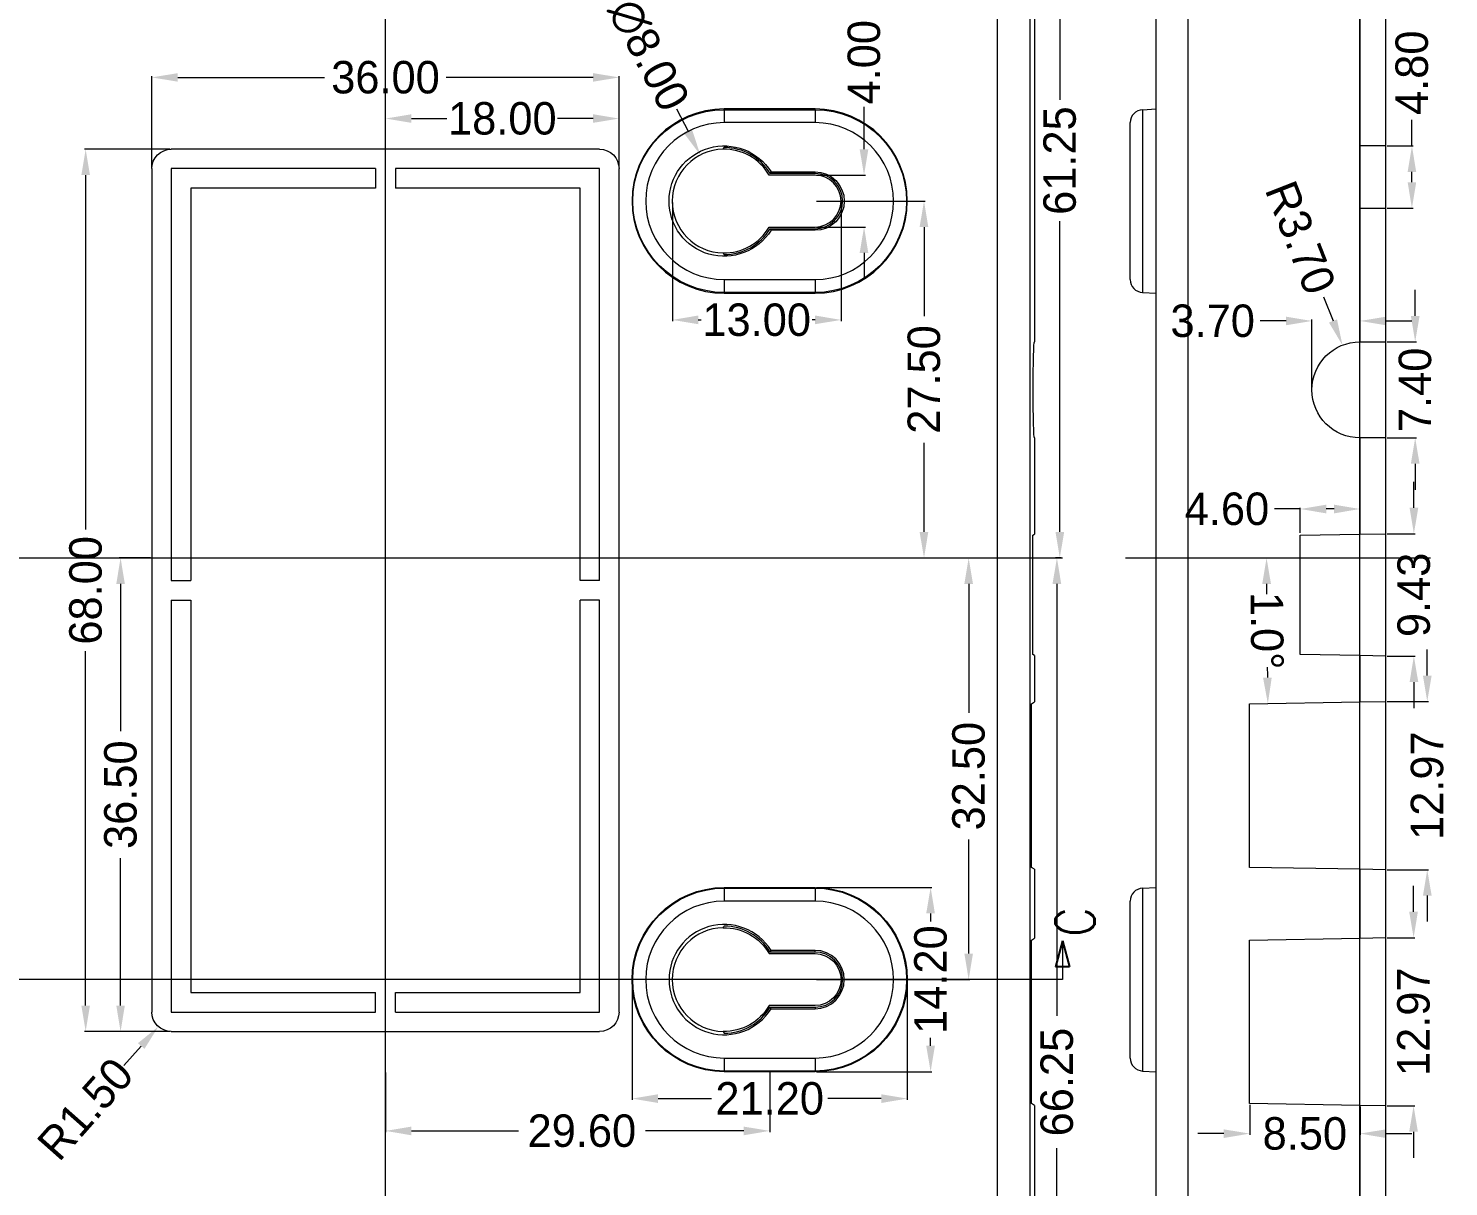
# Model space of a CAD drawing. Header units: millimetres. Extents: x -644 to 177, y 608 to 849.
# Drawn here: x -582 to -472.6, y 679.2 to 768.5 of the extents above; entities that cross this region are included whole.
import ezdxf
from ezdxf.lldxf.tags import DXFTag

# ---------------------------------------------------------------- set-up
doc = ezdxf.new("R2010")
doc.units = ezdxf.units.MM
doc.layers.get('0').update_dxf_attribs({"linetype": 'CONTINUOUS'})
doc.layers.get('Defpoints').update_dxf_attribs({"linetype": 'CONTINUOUS'})
for name, color, linetype, true_color in [('20', 7, 'CONTINUOUS', 0xffffff), ('30', 7, 'CONTINUOUS', 0xffffff), ('TOP', 7, 'CONTINUOUS', 0xffffff)]:
    doc.layers.add(name, color=color, linetype=linetype, true_color=true_color)
doc.styles.add('blockfont', font='simplex.shx')
tags = doc.linetypes.add('PHANTOM', pattern=[50.5, 18, -6.5, 6.5, -6.5, 6.5, -6.5]).pattern_tags.tags
tags[14:15] = [DXFTag(74, 4), DXFTag(75, 0), DXFTag(340, '0'), DXFTag(46, 0.0), DXFTag(50, 0.0), DXFTag(44, 0.0), DXFTag(45, 0.0)]
tags[12:13] = [DXFTag(74, 4), DXFTag(75, 0), DXFTag(340, '0'), DXFTag(46, 0.0), DXFTag(50, 0.0), DXFTag(44, 0.0), DXFTag(45, 0.0)]
tags[10:11] = [DXFTag(74, 4), DXFTag(75, 0), DXFTag(340, '0'), DXFTag(46, 0.0), DXFTag(50, 0.0), DXFTag(44, 0.0), DXFTag(45, 0.0)]
tags[8:9] = [DXFTag(74, 4), DXFTag(75, 0), DXFTag(340, '0'), DXFTag(46, 0.0), DXFTag(50, 0.0), DXFTag(44, 0.0), DXFTag(45, 0.0)]
tags[6:7] = [DXFTag(74, 4), DXFTag(75, 0), DXFTag(340, '0'), DXFTag(46, 0.0), DXFTag(50, 0.0), DXFTag(44, 0.0), DXFTag(45, 0.0)]
tags[4:5] = [DXFTag(74, 4), DXFTag(75, 0), DXFTag(340, '0'), DXFTag(46, 0.0), DXFTag(50, 0.0), DXFTag(44, 0.0), DXFTag(45, 0.0)]
doc.dimstyles.new('2', dxfattribs={"dimtxt": 2.5, "dimasz": 2, "dimexe": 0.1, "dimexo": 0.1, "dimgap": 0.1, "dimtad": 0, "dimzin": 0, "dimdsep": 46, "dimtxsty": 'Standard', "dimcen": 0, "dimclrd": 4, "dimclre": 4, "dimclrt": 3, "dimadec": 1, "dimazin": 0, "dimtfac": 1, "dimtofl": 0, "dimtmove": 0, "dimatfit": 3, "dimfxl": 0, "dimtolj": 1, "dimtzin": 0, "dimlwd": 9, "dimlwe": 9, "dimarcsym": 0})

# ---------------------------------------------------------------- blocks, each defined once
blk = doc.blocks.new('ASSORTED_DRAFT6')
at = {"color": 13}
for p, q in [((435.19, 417.61), (433.19, 418.14)), ((433.19, 417.07), (433.19, 418.14)), ((435.19, 417.61), (433.19, 417.07))]:
    blk.add_line(p, q, dxfattribs=at)
blk = doc.blocks.new('*D52')
at = {"color": 4, "lineweight": 9}
for p, q in [((-512.89, 727.67), (-509.45, 727.67)), ((-509.55, 725.67), (-509.55, 715.74)), ((-509.55, 697.17), (-509.55, 705.96)), ((-521.28, 695.17), (-509.45, 695.17))]:
    blk.add_line(p, q, dxfattribs=at)
for points in [[(-509.88, 725.67), (-509.22, 725.67), (-509.55, 727.67)], [(-509.88, 697.17), (-509.22, 697.17), (-509.55, 695.17)]]:
    blk.add_solid(points, dxfattribs=at)
at = {"layer": 'Defpoints', "color": 0, "lineweight": 9}
for p in [(-512.99, 727.67), (-509.55, 727.67), (-521.38, 695.17)]:
    blk.add_point(p, dxfattribs=at)
at = {"color": 3, "lineweight": 9, "insert": (-509.55, 710.85), "char_height": 2.5, "attachment_point": 5, "rotation": 90}
blk.add_mtext('\\A1;32.50', dxfattribs=at)
blk = doc.blocks.new('*D53')
at = {"color": 4, "lineweight": 9}
for p, q in [((-521.28, 755.17), (-512.89, 755.17)), ((-512.99, 753.17), (-512.99, 746.31)), ((-512.99, 729.67), (-512.99, 736.53))]:
    blk.add_line(p, q, dxfattribs=at)
for points in [[(-513.33, 753.17), (-512.66, 753.17), (-512.99, 755.17)], [(-513.33, 729.67), (-512.66, 729.67), (-512.99, 727.67)]]:
    blk.add_solid(points, dxfattribs=at)
at = {"layer": 'Defpoints', "color": 0, "lineweight": 9}
for p in [(-521.38, 755.17), (-512.99, 755.17), (-512.99, 727.67)]:
    blk.add_point(p, dxfattribs=at)
at = {"color": 3, "lineweight": 9, "insert": (-512.99, 741.42), "char_height": 2.5, "attachment_point": 5, "rotation": 90}
blk.add_mtext('\\A1;27.50', dxfattribs=at)
blk = doc.blocks.new('*D54')
at = {"color": 4, "lineweight": 9}
for p, q in [((-554.48, 688.02), (-554.48, 683.41)), ((-524.88, 688.02), (-524.88, 683.41)), ((-552.48, 683.51), (-544.24, 683.51)), ((-526.88, 683.51), (-534.46, 683.51))]:
    blk.add_line(p, q, dxfattribs=at)
for points in [[(-552.48, 683.84), (-552.48, 683.17), (-554.48, 683.51)], [(-526.88, 683.84), (-526.88, 683.17), (-524.88, 683.51)]]:
    blk.add_solid(points, dxfattribs=at)
at = {"layer": 'Defpoints', "color": 0, "lineweight": 9}
for p in [(-554.48, 688.12), (-524.88, 688.12), (-554.48, 683.51)]:
    blk.add_point(p, dxfattribs=at)
at = {"color": 3, "lineweight": 9, "insert": (-539.35, 683.51), "char_height": 2.5, "attachment_point": 5}
blk.add_mtext('\\A1;29.60', dxfattribs=at)
blk = doc.blocks.new('*D55')
at = {"color": 4, "lineweight": 9}
for p, q in [((-521.28, 702.27), (-512.38, 702.27)), ((-512.48, 700.27), (-512.48, 699.64)), ((-512.48, 690.07), (-512.48, 690.69)), ((-521.28, 688.07), (-512.38, 688.07))]:
    blk.add_line(p, q, dxfattribs=at)
for points in [[(-512.82, 700.27), (-512.15, 700.27), (-512.48, 702.27)], [(-512.82, 690.07), (-512.15, 690.07), (-512.48, 688.07)]]:
    blk.add_solid(points, dxfattribs=at)
at = {"layer": 'Defpoints', "color": 0, "lineweight": 9}
for p in [(-521.38, 702.27), (-512.48, 702.27), (-521.38, 688.07)]:
    blk.add_point(p, dxfattribs=at)
at = {"color": 3, "lineweight": 9, "insert": (-512.48, 695.17), "char_height": 2.5, "attachment_point": 5, "rotation": 90}
blk.add_mtext('\\A1;14.20', dxfattribs=at)
blk = doc.blocks.new('*D56')
at = {"color": 4, "lineweight": 9}
for p, q in [((-535.48, 695.07), (-535.48, 685.9)), ((-514.28, 695.07), (-514.28, 685.9)), ((-533.48, 686), (-529.36, 686)), ((-516.28, 686), (-520.41, 686))]:
    blk.add_line(p, q, dxfattribs=at)
for points in [[(-533.48, 686.33), (-533.48, 685.66), (-535.48, 686)], [(-516.28, 686.33), (-516.28, 685.66), (-514.28, 686)]]:
    blk.add_solid(points, dxfattribs=at)
at = {"layer": 'Defpoints', "color": 0, "lineweight": 9}
for p in [(-535.48, 695.17), (-514.28, 695.17), (-514.28, 686)]:
    blk.add_point(p, dxfattribs=at)
at = {"color": 3, "lineweight": 9, "insert": (-524.88, 686), "char_height": 2.5, "attachment_point": 5}
blk.add_mtext('\\A1;21.20', dxfattribs=at)
blk = doc.blocks.new('*D57')
at = {"color": 4, "lineweight": 9}
for p, q in [((-517.61, 759.17), (-517.61, 762.43)), ((-521.28, 757.17), (-517.51, 757.17)), ((-521.28, 753.17), (-517.51, 753.17)), ((-517.61, 751.17), (-517.61, 749.17))]:
    blk.add_line(p, q, dxfattribs=at)
for points in [[(-517.95, 759.17), (-517.28, 759.17), (-517.61, 757.17)], [(-517.95, 751.17), (-517.28, 751.17), (-517.61, 753.17)]]:
    blk.add_solid(points, dxfattribs=at)
at = {"layer": 'Defpoints', "color": 0, "lineweight": 9}
for p in [(-521.38, 757.17), (-517.61, 757.17), (-521.38, 753.17)]:
    blk.add_point(p, dxfattribs=at)
at = {"color": 3, "lineweight": 9, "insert": (-517.61, 765.87), "char_height": 2.5, "attachment_point": 5, "rotation": 90}
blk.add_mtext('\\A1;4.00', dxfattribs=at)
blk = doc.blocks.new('*D58')
at = {"color": 4, "lineweight": 9}
for p, q in [((-532.38, 755.07), (-532.38, 745.91)), ((-519.38, 755.07), (-519.38, 745.91)), ((-530.38, 746.01), (-530.15, 746.01)), ((-521.38, 746.01), (-521.62, 746.01))]:
    blk.add_line(p, q, dxfattribs=at)
for points in [[(-530.38, 746.35), (-530.38, 745.68), (-532.38, 746.01)], [(-521.38, 746.35), (-521.38, 745.68), (-519.38, 746.01)]]:
    blk.add_solid(points, dxfattribs=at)
at = {"layer": 'Defpoints', "color": 0, "lineweight": 9}
for p in [(-532.38, 755.17), (-519.38, 755.17), (-519.38, 746.01)]:
    blk.add_point(p, dxfattribs=at)
at = {"color": 3, "lineweight": 9, "insert": (-525.88, 746.01), "char_height": 2.5, "attachment_point": 5}
blk.add_mtext('\\A1;13.00', dxfattribs=at)
blk = doc.blocks.new('*D59')
at = {"color": 4, "lineweight": 9}
blk.add_line((-532.06, 762.27), (-531.14, 760.5), dxfattribs=at)
blk.add_solid([(-530.85, 760.65), (-531.44, 760.34), (-530.22, 758.72)], dxfattribs=at)
at = {"layer": 'Defpoints', "color": 0, "lineweight": 9}
for p in [(-530.22, 758.72), (-526.55, 751.62)]:
    blk.add_point(p, dxfattribs=at)
at = {"color": 3, "lineweight": 9, "insert": (-534.21, 766.43), "char_height": 2.5, "attachment_point": 5, "rotation": 297.3607}
blk.add_mtext('\\A1;∅8.00', dxfattribs=at)
blk = doc.blocks.new('*D64')
at = {"color": 4, "lineweight": 9}
for p, q in [((-502.42, 727.67), (-502.85, 727.67)), ((-502.75, 725.67), (-502.75, 692.37)), ((-502.75, 663.42), (-502.75, 682.17)), ((-528.38, 661.42), (-502.65, 661.42))]:
    blk.add_line(p, q, dxfattribs=at)
for points in [[(-503.09, 725.67), (-502.42, 725.67), (-502.75, 727.67)], [(-503.09, 663.42), (-502.42, 663.42), (-502.75, 661.42)]]:
    blk.add_solid(points, dxfattribs=at)
at = {"layer": 'Defpoints', "color": 0, "lineweight": 9}
for p in [(-502.75, 727.67), (-502.32, 727.67), (-528.48, 661.42)]:
    blk.add_point(p, dxfattribs=at)
at = {"color": 3, "lineweight": 9, "insert": (-502.75, 687.27), "char_height": 2.5, "attachment_point": 5, "rotation": 90}
blk.add_mtext('\\A1;66.25', dxfattribs=at)
blk = doc.blocks.new('*D65')
at = {"color": 4, "lineweight": 9}
for p, q in [((-518.38, 788.92), (-502.43, 788.92)), ((-502.53, 786.92), (-502.53, 762.98)), ((-502.53, 729.67), (-502.53, 753.61)), ((-502.42, 727.67), (-502.63, 727.67))]:
    blk.add_line(p, q, dxfattribs=at)
for points in [[(-502.86, 786.92), (-502.19, 786.92), (-502.53, 788.92)], [(-502.86, 729.67), (-502.19, 729.67), (-502.53, 727.67)]]:
    blk.add_solid(points, dxfattribs=at)
at = {"layer": 'Defpoints', "color": 0, "lineweight": 9}
for p in [(-518.48, 788.92), (-502.53, 788.92), (-502.32, 727.67)]:
    blk.add_point(p, dxfattribs=at)
at = {"color": 3, "lineweight": 9, "insert": (-502.53, 758.29), "char_height": 2.5, "attachment_point": 5, "rotation": 90}
blk.add_mtext('\\A1;61.25', dxfattribs=at)
blk = doc.blocks.new('*D66')
at = {"color": 4, "lineweight": 9}
for p, q in [((-572.58, 727.67), (-574.99, 727.67)), ((-574.89, 725.67), (-574.89, 714.31)), ((-574.89, 693.17), (-574.89, 704.53)), ((-571.08, 691.17), (-574.99, 691.17))]:
    blk.add_line(p, q, dxfattribs=at)
for points in [[(-575.22, 725.67), (-574.56, 725.67), (-574.89, 727.67)], [(-575.22, 693.17), (-574.56, 693.17), (-574.89, 691.17)]]:
    blk.add_solid(points, dxfattribs=at)
at = {"layer": 'Defpoints', "color": 0, "lineweight": 9}
for p in [(-574.89, 727.67), (-572.48, 727.67), (-570.98, 691.17)]:
    blk.add_point(p, dxfattribs=at)
at = {"color": 3, "lineweight": 9, "insert": (-574.89, 709.42), "char_height": 2.5, "attachment_point": 5, "rotation": 90}
blk.add_mtext('\\A1;36.50', dxfattribs=at)
blk = doc.blocks.new('*D67')
at = {"color": 4, "lineweight": 9}
for p, q in [((-571.08, 759.17), (-577.68, 759.17)), ((-577.58, 757.17), (-577.58, 729.85)), ((-577.58, 693.17), (-577.58, 720.49)), ((-571.08, 691.17), (-577.68, 691.17))]:
    blk.add_line(p, q, dxfattribs=at)
for points in [[(-577.91, 757.17), (-577.25, 757.17), (-577.58, 759.17)], [(-577.91, 693.17), (-577.25, 693.17), (-577.58, 691.17)]]:
    blk.add_solid(points, dxfattribs=at)
at = {"layer": 'Defpoints', "color": 0, "lineweight": 9}
for p in [(-577.58, 759.17), (-570.98, 759.17), (-570.98, 691.17)]:
    blk.add_point(p, dxfattribs=at)
at = {"color": 3, "lineweight": 9, "insert": (-577.58, 725.17), "char_height": 2.5, "attachment_point": 5, "rotation": 90}
blk.add_mtext('\\A1;68.00', dxfattribs=at)
blk = doc.blocks.new('*D68')
at = {"color": 4, "lineweight": 9}
for p, q in [((-554.48, 759.27), (-554.48, 761.63)), ((-536.48, 757.77), (-536.48, 761.63)), ((-552.48, 761.53), (-549.75, 761.53)), ((-538.48, 761.53), (-541.22, 761.53))]:
    blk.add_line(p, q, dxfattribs=at)
for points in [[(-552.48, 761.86), (-552.48, 761.2), (-554.48, 761.53)], [(-538.48, 761.86), (-538.48, 761.2), (-536.48, 761.53)]]:
    blk.add_solid(points, dxfattribs=at)
at = {"layer": 'Defpoints', "color": 0, "lineweight": 9}
for p in [(-554.48, 761.53), (-554.48, 759.17), (-536.48, 757.67)]:
    blk.add_point(p, dxfattribs=at)
at = {"color": 3, "lineweight": 9, "insert": (-545.48, 761.53), "char_height": 2.5, "attachment_point": 5}
blk.add_mtext('\\A1;18.00', dxfattribs=at)
blk = doc.blocks.new('*D69')
at = {"color": 4, "lineweight": 9}
for p, q in [((-572.48, 757.77), (-572.48, 764.8)), ((-570.48, 764.7), (-559.17, 764.7)), ((-538.48, 764.7), (-549.8, 764.7)), ((-536.48, 757.77), (-536.48, 764.8))]:
    blk.add_line(p, q, dxfattribs=at)
for points in [[(-570.48, 765.03), (-570.48, 764.37), (-572.48, 764.7)], [(-538.48, 765.03), (-538.48, 764.37), (-536.48, 764.7)]]:
    blk.add_solid(points, dxfattribs=at)
at = {"layer": 'Defpoints', "color": 0, "lineweight": 9}
for p in [(-572.48, 764.7), (-572.48, 757.67), (-536.48, 757.67)]:
    blk.add_point(p, dxfattribs=at)
at = {"color": 3, "lineweight": 9, "insert": (-554.48, 764.7), "char_height": 2.5, "attachment_point": 5}
blk.add_mtext('\\A1;36.00', dxfattribs=at)
blk = doc.blocks.new('*D70')
at = {"color": 4, "lineweight": 9}
blk.add_line((-574.63, 688.55), (-573.3, 690.05), dxfattribs=at)
blk.add_solid([(-573.55, 690.27), (-573.05, 689.83), (-571.98, 691.55)], dxfattribs=at)
at = {"layer": 'Defpoints', "color": 0, "lineweight": 9}
for p in [(-570.98, 692.67), (-571.98, 691.55)]:
    blk.add_point(p, dxfattribs=at)
at = {"color": 3, "lineweight": 9, "insert": (-577.6, 685.2), "char_height": 2.5, "attachment_point": 5, "rotation": 48.4948}
blk.add_mtext('\\A1;R1.50', dxfattribs=at)
blk = doc.blocks.new('*D91')
at = {"color": 4, "lineweight": 9}
for p, q in [((-475.25, 731.53), (-475.25, 733.53)), ((-477.3, 729.53), (-475.15, 729.53)), ((-477.3, 720.1), (-475.15, 720.1)), ((-475.25, 718.1), (-475.25, 716.1))]:
    blk.add_line(p, q, dxfattribs=at)
for points in [[(-475.58, 731.53), (-474.91, 731.53), (-475.25, 729.53)], [(-475.58, 718.1), (-474.91, 718.1), (-475.25, 720.1)]]:
    blk.add_solid(points, dxfattribs=at)
at = {"layer": 'Defpoints', "color": 0, "lineweight": 9}
for p in [(-477.4, 729.53), (-475.25, 729.53), (-477.4, 720.1)]:
    blk.add_point(p, dxfattribs=at)
at = {"color": 3, "lineweight": 9, "insert": (-475.25, 724.82), "char_height": 2.5, "attachment_point": 5, "rotation": 90}
blk.add_mtext('\\A1;9.43', dxfattribs=at)
blk = doc.blocks.new('*D92')
at = {"color": 4, "lineweight": 9}
for p, q in [((-475.15, 746.32), (-475.15, 748.32)), ((-477.3, 744.32), (-475.05, 744.32)), ((-477.3, 736.92), (-475.05, 736.92)), ((-475.15, 734.92), (-475.15, 732.92))]:
    blk.add_line(p, q, dxfattribs=at)
for points in [[(-475.48, 746.32), (-474.81, 746.32), (-475.15, 744.32)], [(-475.48, 734.92), (-474.81, 734.92), (-475.15, 736.92)]]:
    blk.add_solid(points, dxfattribs=at)
at = {"layer": 'Defpoints', "color": 0, "lineweight": 9}
for p in [(-477.4, 744.32), (-475.15, 744.32), (-477.4, 736.92)]:
    blk.add_point(p, dxfattribs=at)
at = {"color": 3, "lineweight": 9, "insert": (-475.15, 740.62), "char_height": 2.5, "attachment_point": 5, "rotation": 90}
blk.add_mtext('\\A1;7.40', dxfattribs=at)
blk = doc.blocks.new('*D93')
at = {"color": 4, "lineweight": 9}
for p, q in [((-475.4, 759.42), (-475.4, 761.42)), ((-477.3, 759.42), (-475.3, 759.42)), ((-475.4, 756.62), (-475.4, 757.42)), ((-477.3, 754.62), (-475.3, 754.62))]:
    blk.add_line(p, q, dxfattribs=at)
for points in [[(-475.73, 757.42), (-475.07, 757.42), (-475.4, 759.42)], [(-475.73, 756.62), (-475.07, 756.62), (-475.4, 754.62)]]:
    blk.add_solid(points, dxfattribs=at)
at = {"layer": 'Defpoints', "color": 0, "lineweight": 9}
for p in [(-477.4, 759.42), (-475.4, 759.42), (-477.4, 754.62)]:
    blk.add_point(p, dxfattribs=at)
at = {"color": 3, "lineweight": 9, "insert": (-475.4, 765.06), "char_height": 2.5, "attachment_point": 5, "rotation": 90}
blk.add_mtext('\\A1;4.80', dxfattribs=at)
blk = doc.blocks.new('*D94')
at = {"color": 4, "lineweight": 9}
for p, q in [((-474.22, 718.6), (-474.22, 720.6)), ((-477.3, 716.6), (-474.12, 716.6)), ((-477.3, 703.64), (-474.12, 703.64)), ((-474.22, 701.64), (-474.22, 699.64))]:
    blk.add_line(p, q, dxfattribs=at)
for points in [[(-474.55, 718.6), (-473.88, 718.6), (-474.22, 716.6)], [(-474.55, 701.64), (-473.88, 701.64), (-474.22, 703.64)]]:
    blk.add_solid(points, dxfattribs=at)
at = {"layer": 'Defpoints', "color": 0, "lineweight": 9}
for p in [(-477.4, 716.6), (-477.4, 703.64), (-474.22, 703.64)]:
    blk.add_point(p, dxfattribs=at)
at = {"color": 3, "lineweight": 9, "insert": (-474.22, 710.12), "char_height": 2.5, "attachment_point": 5, "rotation": 90}
blk.add_mtext('\\A1;12.97', dxfattribs=at)
blk = doc.blocks.new('*D95')
at = {"color": 4, "lineweight": 9}
for p, q in [((-475.27, 700.4), (-475.27, 702.4)), ((-477.3, 698.4), (-475.17, 698.4)), ((-477.3, 685.44), (-475.17, 685.44)), ((-475.27, 683.44), (-475.27, 681.44))]:
    blk.add_line(p, q, dxfattribs=at)
for points in [[(-475.61, 700.4), (-474.94, 700.4), (-475.27, 698.4)], [(-475.61, 683.44), (-474.94, 683.44), (-475.27, 685.44)]]:
    blk.add_solid(points, dxfattribs=at)
at = {"layer": 'Defpoints', "color": 0, "lineweight": 9}
for p in [(-477.4, 698.4), (-477.4, 685.44), (-475.27, 685.44)]:
    blk.add_point(p, dxfattribs=at)
at = {"color": 3, "lineweight": 9, "insert": (-475.27, 691.92), "char_height": 2.5, "attachment_point": 5, "rotation": 90}
blk.add_mtext('\\A1;12.97', dxfattribs=at)
blk = doc.blocks.new('*D98')
at = {"color": 4, "lineweight": 9}
for p, q in [((-487.9, 685.52), (-487.9, 683.2)), ((-479.4, 685.37), (-479.4, 683.2)), ((-489.9, 683.3), (-491.9, 683.3)), ((-477.4, 683.3), (-475.4, 683.3))]:
    blk.add_line(p, q, dxfattribs=at)
for points in [[(-489.9, 683.63), (-489.9, 682.96), (-487.9, 683.3)], [(-477.4, 683.63), (-477.4, 682.96), (-479.4, 683.3)]]:
    blk.add_solid(points, dxfattribs=at)
at = {"layer": 'Defpoints', "color": 0, "lineweight": 9}
for p in [(-487.9, 685.62), (-479.4, 685.47), (-487.9, 683.3)]:
    blk.add_point(p, dxfattribs=at)
at = {"color": 3, "lineweight": 9, "insert": (-483.65, 683.3), "char_height": 2.5, "attachment_point": 5}
blk.add_mtext('\\A1;8.50', dxfattribs=at)
blk = doc.blocks.new('*D99')
at = {"color": 4, "lineweight": 9}
for p, q in [((-485.1, 745.93), (-487.1, 745.93)), ((-483.1, 740.72), (-483.1, 746.03)), ((-479.4, 744.42), (-479.4, 746.03)), ((-477.4, 745.93), (-475.4, 745.93))]:
    blk.add_line(p, q, dxfattribs=at)
for points in [[(-485.1, 746.26), (-485.1, 745.6), (-483.1, 745.93)], [(-477.4, 746.26), (-477.4, 745.6), (-479.4, 745.93)]]:
    blk.add_solid(points, dxfattribs=at)
at = {"layer": 'Defpoints', "color": 0, "lineweight": 9}
for p in [(-483.1, 745.93), (-479.4, 744.32), (-483.1, 740.62)]:
    blk.add_point(p, dxfattribs=at)
at = {"color": 3, "lineweight": 9, "insert": (-490.75, 745.93), "char_height": 2.5, "attachment_point": 5}
blk.add_mtext('\\A1;3.70', dxfattribs=at)
blk = doc.blocks.new('*D100')
at = {"color": 4, "lineweight": 9}
blk.add_line((-482.21, 747.79), (-481.48, 745.93), dxfattribs=at)
blk.add_solid([(-481.17, 746.05), (-481.79, 745.81), (-480.75, 744.06)], dxfattribs=at)
at = {"layer": 'Defpoints', "color": 0, "lineweight": 9}
for p in [(-480.75, 744.06), (-479.4, 740.62)]:
    blk.add_point(p, dxfattribs=at)
at = {"color": 3, "lineweight": 9, "insert": (-483.99, 752.35), "char_height": 2.5, "attachment_point": 5, "rotation": 291.364}
blk.add_mtext('\\A1;R3.70', dxfattribs=at)
blk = doc.blocks.new('*D102')
at = {"color": 4, "lineweight": 9}
for p, q in [((-484, 731.44), (-486, 731.44)), ((-484, 729.6), (-484, 731.54)), ((-481.4, 731.44), (-482, 731.44)), ((-479.4, 729.6), (-479.4, 731.54))]:
    blk.add_line(p, q, dxfattribs=at)
for points in [[(-482, 731.77), (-482, 731.1), (-484, 731.44)], [(-481.4, 731.77), (-481.4, 731.1), (-479.4, 731.44)]]:
    blk.add_solid(points, dxfattribs=at)
at = {"layer": 'Defpoints', "color": 0, "lineweight": 9}
for p in [(-484, 731.44), (-484, 729.5), (-479.4, 729.5)]:
    blk.add_point(p, dxfattribs=at)
at = {"color": 3, "lineweight": 9, "insert": (-489.65, 731.44), "char_height": 2.5, "attachment_point": 5}
blk.add_mtext('\\A1;4.60', dxfattribs=at)
blk = doc.blocks.new('*D104')
at = {"color": 4, "lineweight": 9}
blk.add_line((-479.4, 645.57), (-479.4, 637.58), dxfattribs=at)
for start, end in [(189.9945, 198.9559), (249.5441, 258.5055)]:
    blk.add_arc((-479.4, 647.67), 9.99, start, end, dxfattribs=at)
for points in [[(-489.57, 645.91), (-488.91, 645.96), (-489.39, 647.93)], [(-481.36, 638.21), (-481.43, 637.55), (-479.4, 637.68)]]:
    blk.add_solid(points, dxfattribs=at)
at = {"layer": 'Defpoints', "color": 0, "lineweight": 9}
for p in [(-479.4, 809.67), (-492.67, 648.02), (-479.4, 647.67), (-479.4, 645.67), (-488.14, 642.83)]:
    blk.add_point(p, dxfattribs=at)
at = {"color": 3, "lineweight": 9, "insert": (-486.56, 640.7), "char_height": 2.5, "attachment_point": 5, "rotation": 314.25}
blk.add_mtext('\\A1;91.5°', dxfattribs=at)
blk = doc.blocks.new('*D108')
at = {"color": 4, "lineweight": 9}
for start, end in [(180.17816, 180.24984), (180.75016, 180.82184)]:
    blk.add_arc((156.61, 727.67), 643.21, start, end, dxfattribs=at)
for points in [[(-486.93, 725.67), (-486.26, 725.67), (-486.6, 727.67)], [(-486.2, 718.45), (-486.87, 718.44), (-486.5, 716.44)]]:
    blk.add_solid(points, dxfattribs=at)
at = {"layer": 'Defpoints', "color": 0, "lineweight": 9}
for p in [(-497.45, 727.67), (-473.96, 727.67), (-486.59, 723.93), (-487.9, 716.42), (-479.4, 716.57)]:
    blk.add_point(p, dxfattribs=at)
at = {"color": 3, "lineweight": 9, "insert": (-486.57, 722.06), "char_height": 2.5, "attachment_point": 5, "rotation": 270.5}
blk.add_mtext('\\A1;1.0°', dxfattribs=at)

msp = doc.modelspace()

# ---------------------------------------------------------------- linework, layer by layer
at = {"layer": '20', "color": 7, "linetype": 'Continuous', "lineweight": 9}
for p, q in [((-507.331, 650.515), (-507.331, 800.329)), ((-504.832, 800.329), (-504.832, 650.515)), ((-504.485, 800.616), (-504.485, 744.319)), ((-495.104, 650.515), (-495.104, 800.329)), ((-492.67, 800.329), (-492.67, 650.515)), ((-479.404, 800.616), (-479.404, 744.319)), ((-477.404, 759.419), (-477.404, 800.615)), ((-528.385, 762.214), (-528.385, 762.269)), ((-521.385, 762.269), (-528.385, 762.269)), ((-528.385, 762.214), (-521.385, 762.214)), ((-528.385, 762.214), (-528.385, 761.215)), ((-521.385, 762.214), (-521.385, 762.269)), ((-521.385, 762.214), (-521.385, 761.215)), ((-496.157, 762.214), (-495.104, 762.269)), ((-496.157, 762.214), (-496.157, 748.124)), ((-521.385, 761.215), (-528.385, 761.215)), ((-497.104, 749.123), (-497.104, 761.215)), ((-477.404, 759.419), (-479.404, 759.419)), ((-477.404, 754.618), (-477.404, 759.417)), ((-537.985, 759.169), (-570.985, 759.169)), ((-572.485, 757.669), (-572.485, 692.669)), ((-570.985, 757.669), (-570.985, 725.933)), ((-555.249, 757.669), (-570.985, 757.669)), ((-555.249, 757.669), (-555.249, 756.169)), ((-553.72, 757.669), (-553.72, 756.169)), ((-537.985, 757.669), (-553.72, 757.669)), ((-537.985, 725.933), (-537.985, 757.669)), ((-536.485, 692.669), (-536.485, 757.669)), ((-521.385, 757.169), (-524.921, 757.169)), ((-521.385, 757.295), (-524.849, 757.295)), ((-524.778, 757.421), (-521.385, 757.421)), ((-521.385, 757.295), (-521.385, 757.421)), ((-569.485, 756.169), (-569.485, 725.933)), ((-555.249, 756.169), (-569.485, 756.169)), ((-539.485, 756.169), (-553.72, 756.169)), ((-539.485, 725.933), (-539.485, 756.169)), ((-479.404, 754.619), (-477.404, 754.619)), ((-477.404, 744.319), (-477.404, 754.619)), ((-524.921, 753.169), (-521.385, 753.169)), ((-524.849, 753.043), (-521.385, 753.043)), ((-521.385, 752.917), (-524.778, 752.917)), ((-521.385, 753.043), (-521.385, 752.917)), ((-528.385, 749.123), (-528.385, 748.124)), ((-528.385, 749.123), (-521.385, 749.123)), ((-521.385, 749.123), (-521.385, 748.124)), ((-521.385, 748.124), (-528.385, 748.124)), ((-528.385, 748.124), (-528.385, 748.069)), ((-528.385, 748.069), (-521.385, 748.069)), ((-521.385, 748.124), (-521.385, 748.069)), ((-496.157, 748.124), (-495.104, 748.069)), ((-479.404, 744.319), (-477.404, 744.319)), ((-477.404, 736.919), (-477.404, 744.317)), ((-504.485, 736.919), (-504.485, 729.499)), ((-479.404, 736.919), (-479.404, 729.499)), ((-477.404, 736.919), (-479.404, 736.919)), ((-477.404, 729.534), (-477.404, 736.919)), ((-504.605, 729.419), (-504.485, 729.499)), ((-504.605, 720.219), (-504.605, 729.419)), ((-484.004, 729.419), (-479.404, 729.499)), ((-484.004, 720.219), (-484.004, 729.419)), ((-479.404, 729.499), (-477.404, 729.534)), ((-477.404, 720.105), (-477.404, 729.534)), ((-570.985, 725.933), (-569.485, 725.933)), ((-537.985, 725.933), (-539.485, 725.933)), ((-570.985, 724.404), (-570.985, 692.669)), ((-570.985, 724.404), (-569.485, 724.404)), ((-569.485, 724.404), (-569.485, 694.169)), ((-537.985, 724.404), (-539.485, 724.404)), ((-539.485, 694.169), (-539.485, 724.404)), ((-537.985, 692.669), (-537.985, 724.404)), ((-504.485, 720.139), (-504.605, 720.219)), ((-504.485, 720.139), (-504.485, 716.567)), ((-479.404, 720.139), (-484.004, 720.219)), ((-479.404, 720.139), (-479.404, 716.567)), ((-477.404, 720.104), (-479.404, 720.139)), ((-477.404, 716.602), (-477.404, 720.104)), ((-504.707, 716.419), (-504.485, 716.567)), ((-504.707, 703.819), (-504.707, 716.419)), ((-487.904, 716.419), (-479.404, 716.567)), ((-487.904, 703.819), (-487.904, 716.419)), ((-479.404, 716.567), (-477.404, 716.602)), ((-477.404, 703.637), (-477.404, 716.604)), ((-504.485, 703.671), (-504.707, 703.819)), ((-504.485, 703.671), (-504.485, 698.367)), ((-479.404, 703.671), (-487.904, 703.819)), ((-479.404, 703.671), (-479.404, 698.367)), ((-477.404, 703.636), (-479.404, 703.671)), ((-477.404, 698.402), (-477.404, 703.636)), ((-528.385, 702.269), (-521.385, 702.269)), ((-528.385, 702.214), (-528.385, 702.269)), ((-528.385, 702.214), (-528.385, 701.215)), ((-528.385, 702.214), (-521.385, 702.214)), ((-521.385, 702.214), (-521.385, 702.269)), ((-521.385, 702.214), (-521.385, 701.215)), ((-496.157, 702.214), (-495.104, 702.269)), ((-496.157, 702.214), (-496.157, 688.124)), ((-521.385, 701.215), (-528.385, 701.215)), ((-497.104, 689.123), (-497.104, 701.215)), ((-504.707, 698.219), (-504.485, 698.367)), ((-504.707, 685.619), (-504.707, 698.219)), ((-487.904, 698.219), (-479.404, 698.367)), ((-487.904, 685.619), (-487.904, 698.219)), ((-479.404, 698.367), (-477.404, 698.402)), ((-477.404, 685.436), (-477.404, 698.403)), ((-524.921, 697.169), (-521.385, 697.169)), ((-521.385, 697.295), (-524.849, 697.295)), ((-521.385, 697.421), (-524.778, 697.421)), ((-521.385, 697.295), (-521.385, 697.421)), ((-569.485, 694.169), (-555.249, 694.169)), ((-555.249, 692.669), (-555.249, 694.169)), ((-553.72, 694.169), (-539.485, 694.169)), ((-553.72, 692.669), (-553.72, 694.169)), ((-570.985, 692.669), (-555.249, 692.669)), ((-553.72, 692.669), (-537.985, 692.669)), ((-521.385, 693.169), (-524.921, 693.169)), ((-524.849, 693.043), (-521.385, 693.043)), ((-524.778, 692.917), (-521.385, 692.917)), ((-521.385, 693.043), (-521.385, 692.917)), ((-570.985, 691.169), (-537.985, 691.169)), ((-528.385, 689.123), (-521.385, 689.123)), ((-528.385, 689.123), (-528.385, 688.124)), ((-521.385, 689.123), (-521.385, 688.124)), ((-521.385, 688.124), (-528.385, 688.124)), ((-528.385, 688.124), (-528.385, 688.069)), ((-521.385, 688.069), (-528.385, 688.069)), ((-521.385, 688.124), (-521.385, 688.069)), ((-496.157, 688.124), (-495.104, 688.069)), ((-504.485, 685.471), (-504.707, 685.619)), ((-504.485, 685.471), (-504.485, 664.478)), ((-479.404, 685.471), (-487.904, 685.619)), ((-479.404, 685.471), (-479.404, 664.478)), ((-477.404, 685.436), (-479.404, 685.471)), ((-477.404, 664.519), (-477.404, 685.436))]:
    msp.add_line(p, q, dxfattribs=at)
at = {"layer": '20', "color": 1, "linetype": 'Continuous', "lineweight": 9}
msp.add_line((-502.318, 698.169), (-502.318, 695.169), dxfattribs=at)
at = {"layer": '20', "color": 1, "linetype": 'PHANTOM', "lineweight": 9}
msp.add_line((-502.318, 695.169), (-606.652, 695.169), dxfattribs=at)
at = {"layer": '20', "color": 7, "linetype": 'Continuous', "lineweight": 9}
for centre, radius, start, end in [((-528.385, 755.169), 7.1, 90, 270), ((-521.385, 755.169), 7.1, 270, 90), ((-496.104, 761.215), 1, 93, 180), ((-528.385, 755.169), 6.046, 90, 270), ((-521.385, 755.169), 6.046, 270, 90), ((-528.385, 755.169), 4, 91.20058, 268.79942), ((-528.385, 755.169), 4, 30, 91.20058), ((-528.385, 755.169), 4.126, 31.0137, 90), ((-521.385, 755.169), 2.126, 270, 90), ((-521.385, 755.169), 2, 270, 90), ((-528.385, 755.169), 4, 268.79942, 330), ((-528.385, 755.169), 4.126, 270, 328.9863), ((-496.104, 749.123), 1, 180, 267), ((-496.104, 701.215), 1, 93, 180), ((-528.385, 695.169), 6.046, 90, 270), ((-521.385, 695.169), 6.046, 270, 90), ((-528.385, 695.169), 4.252, 31.97736, 328.02264), ((-528.385, 695.169), 4.126, 31.0137, 90), ((-528.385, 695.169), 4, 91.20058, 268.79942), ((-521.385, 695.169), 2.252, 270, 90), ((-521.385, 695.169), 2.126, 270, 90), ((-528.385, 695.169), 4.126, 270, 328.9863), ((-496.104, 689.123), 1, 180, 267)]:
    msp.add_arc(centre, radius, start, end, dxfattribs=at)
at = {"layer": '20', "color": 7, "linetype": 'Continuous', "lineweight": 9, "extrusion": (0, 0, -1)}
for centre, radius, start, end in [((528.385, 755.169), 7.045, 270, 90), ((521.385, 755.169), 7.045, 90, 270), ((528.385, 755.169), 4.252, 211.97736, 148.02264), ((570.985, 757.669), 1.5, 0, 90), ((537.985, 757.669), 1.5, 90, 180), ((521.385, 755.169), 2.252, 90, 270), ((479.404, 740.619), 3.7, 270, 90), ((528.385, 695.169), 7.1, 270, 90), ((528.385, 695.169), 7.045, 270, 90), ((521.385, 695.169), 7.1, 90, 270), ((521.385, 695.169), 7.045, 90, 270), ((528.385, 695.169), 4, 88.79942, 150), ((521.385, 695.169), 2, 90, 270), ((570.985, 692.669), 1.5, 270, 0), ((537.985, 692.669), 1.5, 180, 270), ((528.385, 695.169), 4, 210, 271.20058)]:
    msp.add_arc(centre, radius, start, end, dxfattribs=at)
msp.add_ellipse((-504.485, 740.619), major_axis=(0, 3.7), ratio=0.0261859, start_param=3.1415927, end_param=6.2831853, dxfattribs=at)
at = {"layer": '20', "color": 7, "linetype": 'Continuous', "lineweight": 9}
for points in [[(-528.469, 759.168), (-528.441, 759.211), (-528.413, 759.253), (-528.385, 759.295)], [(-524.849, 757.295), (-524.825, 757.337), (-524.802, 757.379), (-524.778, 757.421)], [(-524.849, 753.043), (-524.825, 753.001), (-524.802, 752.959), (-524.778, 752.917)], [(-528.469, 751.17), (-528.441, 751.127), (-528.413, 751.085), (-528.385, 751.043)], [(-528.469, 699.168), (-528.441, 699.211), (-528.413, 699.253), (-528.385, 699.295)], [(-524.849, 697.295), (-524.825, 697.337), (-524.802, 697.379), (-524.778, 697.421)], [(-524.849, 693.043), (-524.825, 693.001), (-524.802, 692.959), (-524.778, 692.917)], [(-528.469, 691.17), (-528.441, 691.127), (-528.413, 691.085), (-528.385, 691.043)]]:
    msp.add_open_spline(points, degree=3, dxfattribs=at)
at = {"layer": '30', "color": 1, "linetype": 'PHANTOM', "lineweight": 9, "ltscale": 0.3}
for p, q in [((-554.485, 645.669), (-554.485, 809.669)), ((-479.404, 645.669), (-479.404, 809.669)), ((-606.652, 727.669), (-502.318, 727.669)), ((-497.455, 727.669), (-473.964, 727.669))]:
    msp.add_line(p, q, dxfattribs=at)

# ---------------------------------------------------------------- block references
at = {"layer": 'TOP', "color": 1, "linetype": 'Continuous', "lineweight": 9, "rotation": 90}
msp.add_blockref('ASSORTED_DRAFT6', (-84.712, 262.975), dxfattribs=at)

# ---------------------------------------------------------------- texts
at = {"layer": 'TOP', "color": 1, "linetype": 'Continuous', "lineweight": 9, "insert": (-499.849, 698.468), "char_height": 3, "attachment_point": 7, "rotation": 90, "line_spacing_factor": 0.903614, "style": 'blockfont'}
msp.add_mtext('\\W00.840;\\fsimplex.shx,bigfont.shx;C\\P', dxfattribs=at)

# ---------------------------------------------------------------- dimensions: what is measured, and where the dimension line sits
at = {"lineweight": 9}
for base, line1, line2, picture, middle in [((-488.138, 642.828), ((-479.404, 647.669), (-492.67, 648.016)), ((-479.404, 645.669), (-479.404, 809.669)), '*D104', (-486.557, 640.701)), ((-486.588, 723.927), ((-487.904, 716.419), (-479.404, 716.567)), ((-497.455, 727.669), (-473.964, 727.669)), '*D108', (-486.574, 722.056))]:
    dim = msp.add_angular_dim_2l(base=base, line1=line1, line2=line2, dimstyle='2', dxfattribs=at)
    dim.commit()
    dim.dimension.update_dxf_attribs({"geometry": picture, "text_midpoint": middle})
for base, p1, p2, angle, picture, middle in [((-502.525, 788.919), (-502.318, 727.669), (-518.485, 788.919), 90, '*D65', (-502.525, 758.294)), ((-475.401, 759.419), (-477.404, 754.619), (-477.404, 759.419), 90, '*D93', (-475.401, 765.061)), ((-572.485, 764.702), (-536.485, 757.669), (-572.485, 757.669), 180, '*D69', (-554.485, 764.702)), ((-554.485, 761.53), (-536.485, 757.669), (-554.485, 759.169), 180, '*D68', (-545.485, 761.53)), ((-577.582, 759.169), (-570.985, 691.169), (-570.985, 759.169), 90, '*D67', (-577.582, 725.169)), ((-519.385, 746.013), (-532.385, 755.169), (-519.385, 755.169), 180, '*D58', (-525.885, 746.013)), ((-512.992, 755.169), (-512.992, 727.669), (-521.385, 755.169), 90, '*D53', (-512.992, 741.419)), ((-483.104, 745.931), (-479.404, 744.319), (-483.104, 740.619), 180, '*D99', (-490.746, 745.931)), ((-475.146, 744.317), (-477.404, 736.919), (-477.404, 744.317), 90, '*D92', (-475.146, 740.618)), ((-475.247, 729.534), (-477.404, 720.104), (-477.404, 729.534), 90, '*D91', (-475.247, 724.819)), ((-484.004, 731.437), (-479.404, 729.499), (-484.004, 729.499), 180, '*D102', (-489.646, 731.437)), ((-574.89, 727.669), (-570.985, 691.169), (-572.485, 727.669), 90, '*D66', (-574.89, 709.419)), ((-474.2151, 703.6367), (-477.4042, 716.6023), (-477.4042, 703.6367), 90, '*D94', (-474.2151, 710.1195)), ((-512.483, 702.269), (-521.385, 688.069), (-521.385, 702.269), 90, '*D55', (-512.483, 695.169)), ((-475.273, 685.436), (-477.404, 698.402), (-477.404, 685.436), 90, '*D95', (-475.273, 691.919)), ((-514.285, 685.996), (-535.485, 695.169), (-514.285, 695.169), 180, '*D56', (-524.885, 685.996)), ((-487.904, 683.295), (-479.404, 685.471), (-487.904, 685.619), 180, '*D98', (-483.654, 683.295))]:
    dim = msp.add_linear_dim(base=base, p1=p1, p2=p2, angle=angle, dimstyle='2', dxfattribs=at)
    dim.commit()
    dim.dimension.update_dxf_attribs({"geometry": picture, "text_midpoint": middle})
dim = msp.add_diameter_dim_2p(p1=(-526.547, 751.616), p2=(-530.223, 758.722), dimstyle='2', dxfattribs=at)
dim.commit()
dim.dimension.update_dxf_attribs({"geometry": '*D59', "text_midpoint": (-534.214, 766.433)})
for base, p1, p2, angle, picture, middle in [((-517.615, 757.169), (-521.385, 753.169), (-521.385, 757.169), 90, '*D57', (-517.615, 765.868)), ((-502.755, 727.669), (-528.485, 661.419), (-502.318, 727.669), 90, '*D64', (-502.755, 687.272)), ((-509.548, 727.669), (-521.385, 695.169), (-512.992, 727.669), 90, '*D52', (-509.548, 710.853)), ((-554.485, 683.508), (-524.885, 688.124), (-554.485, 688.124), 180, '*D54', (-539.348, 683.508))]:
    dim = msp.add_linear_dim(base=base, p1=p1, p2=p2, angle=angle, dimstyle='2', dxfattribs=at)
    dim.commit()
    dim.dimension.update_dxf_attribs({"geometry": picture, "text_midpoint": middle, "dimtype": 128})
for center, mpoint, picture, middle in [((-479.404, 740.619), (-480.752, 744.065), '*D100', (-483.991, 752.345)), ((-570.985, 692.669), (-571.979, 691.546), '*D70', (-577.595, 685.199))]:
    dim = msp.add_radius_dim(center=center, mpoint=mpoint, dimstyle='2', dxfattribs=at)
    dim.commit()
    dim.dimension.update_dxf_attribs({"geometry": picture, "text_midpoint": middle})

doc.saveas('drawing.dxf')
